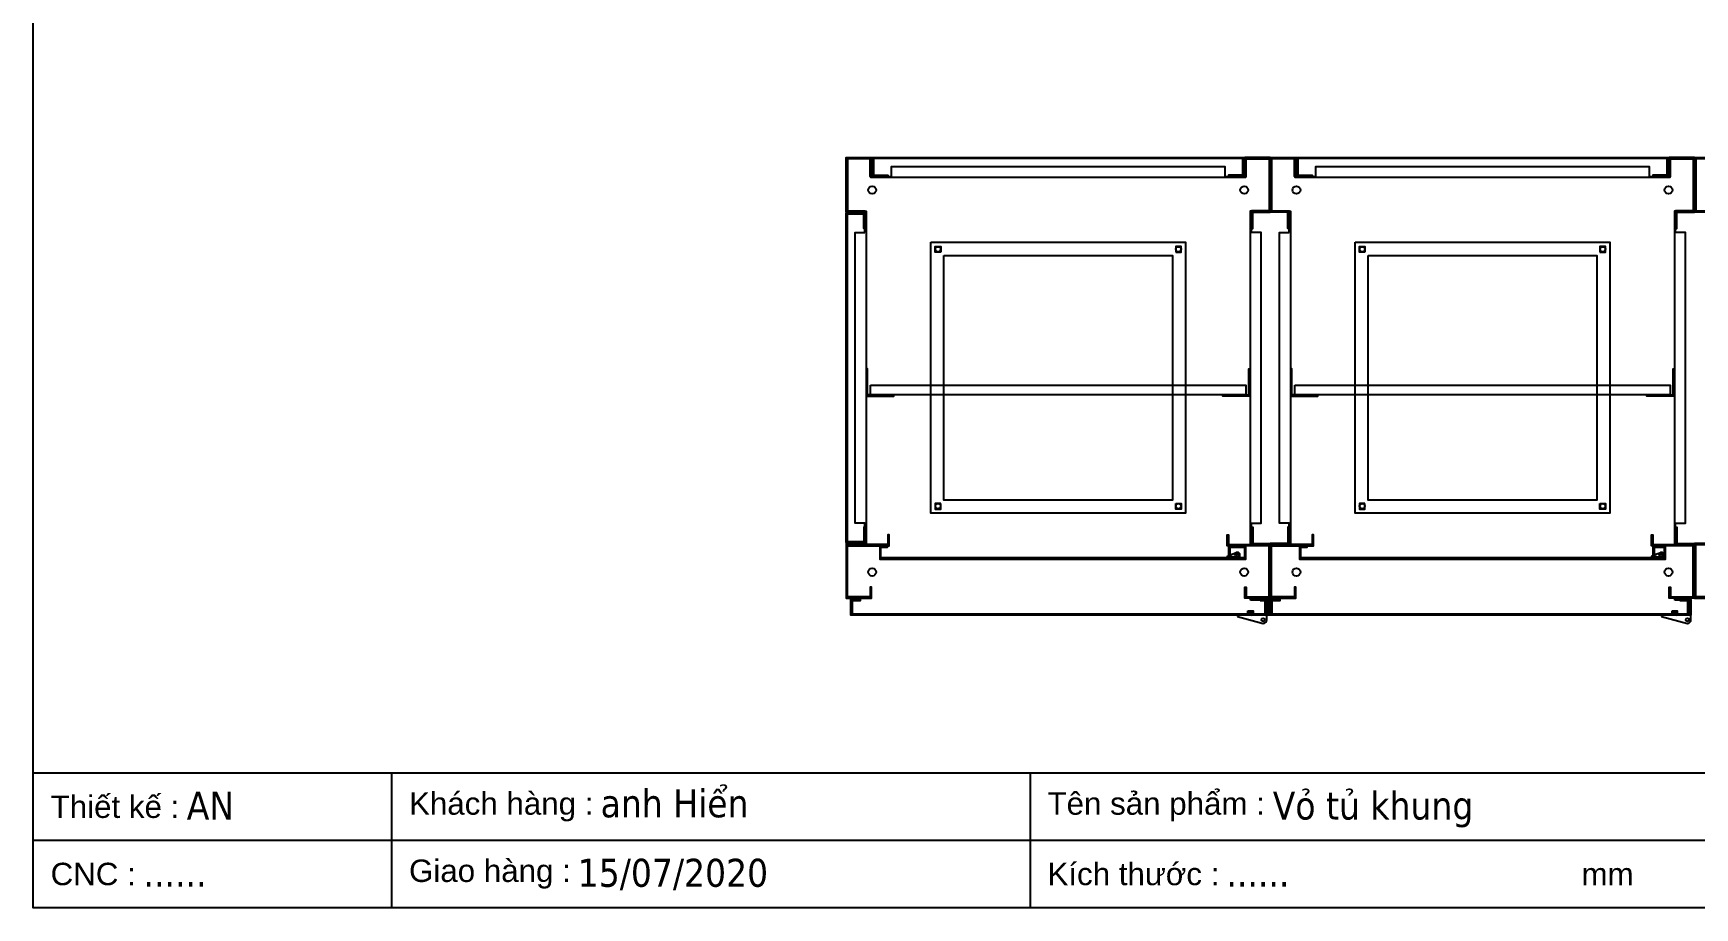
# Model space of a CAD drawing. Header units: millimetres. Extents: x 0 to 5097, y 0 to 3604.
# Drawn here: x 0 to 2546, y 0 to 1339 of the extents above; entities that cross this region are included whole.
import ezdxf
from ezdxf.enums import TextEntityAlignment as Align

# ---------------------------------------------------------------- set-up
doc = ezdxf.new("R2010")
doc.units = ezdxf.units.MM
doc.layers.add('Ghi chu', color=7, linetype='Continuous')
doc.styles.add('Arial', font='arial.ttf')
doc.styles.add('Tahoma (Input Text)', font='tahoma.ttf')

# ---------------------------------------------------------------- blocks, each defined once
blk = doc.blocks.new('HL044-2')
at = {"color": 1}
for p, q in [((0, -3), (0, 0)), ((0, 0), (23, 0)), ((4, -3), (4, 0)), ((10, -3), (10, 0)), ((-3, -19.5), (-3, -26)), ((-3, -19.5), (3, -20.1)), ((-3, -20.5), (3, -21.1)), ((-3, -21.5), (3, -22.1)), ((-3, -22.5), (3, -23.1)), ((-3, -23.5), (3, -24.1)), ((-3, -24.5), (3, -25.1)), ((22, -3), (0, -3)), ((3, -19.5), (3, -26)), ((22, -3), (22, -26)), ((25, -2), (25, -3)), ((25, -3), (25, -26)), ((25, -26), (-20, -26)), ((-20, -26), (-20, -28)), ((-20, -28), (19.5, -38.5)), ((-3, -25.5), (2.3, -26)), ((25, -33), (25, -26))]:
    blk.add_line(p, q, dxfattribs=at)
blk.add_lwpolyline([(-4, -19.5), (4, -19.5), (4, -26), (-4, -26)], close=True, dxfattribs=at)
blk.add_circle((19.5, -33), 2.5, dxfattribs=at)
for centre, radius, start, end in [((23, -2), 2, 0, 90), ((19.5, -33), 5.5, 270, 0)]:
    blk.add_arc(centre, radius, start, end, dxfattribs=at)
blk = doc.blocks.new('HL036-1-2')
at = {"layer": 'Ghi chu', "color": 1}
for p, q in [((-3, 17.8), (-18.9, 17.8)), ((-18.9, 15.8), (-18.9, 17.8)), ((-12.1, 15.8), (-18.9, 15.8)), ((-16.4, 1), (-16.4, 14)), ((-15.6, 15), (-3.9, 17.7)), ((0, 0), (-15.4, 0)), ((-14.4, 3), (-14.4, 11.9)), ((0, 2), (-13.4, 2)), ((-13.1, 12.8), (-4.3, 9.8)), ((-6.2, 2), (-6.2, 0)), ((-1.2, 2), (-1.2, 0)), ((0, 0), (0, 2))]:
    blk.add_line(p, q, dxfattribs=at)
for radius in [4.1, 2.1]:
    blk.add_circle((-3, 13.7), radius, dxfattribs=at)
for centre, start, end in [((-15.4, 14), 102.9616, 180), ((-15.4, 1), 180, 270), ((-13.4, 11.9), 71.3254, 180), ((-13.4, 3), 180, 270)]:
    blk.add_arc(centre, 1, start, end, dxfattribs=at)
blk = doc.blocks.new('khungtenAsean2')
at = {"color": 7}
for p, q in [((2970, -1980), (0, -1980)), ((320, -1980), (320, -2100)), ((890, -1980), (890, -2100)), ((2020, -2040), (0, -2040))]:
    blk.add_line(p, q, dxfattribs=at)
blk.add_lwpolyline([(0, 0), (2970, 0), (2970, -2100), (0, -2100)], close=True, dxfattribs=at)
at = {"color": 2, "char_height": 20, "width": 917.634, "attachment_point": 4, "style": 'Arial'}
for s, insert in [('  Thiết kế :', (0, -2010)), ('  Khách hàng :', (320, -2010)), ('  Tên sản phẩm :', (890, -2010)), ('  CNC :', (0, -2070)), ('  Giao hàng :', (320, -2070)), ('  Kích thước :', (890, -2070)), ('mm', (1382.3, -2070))]:
    blk.add_mtext(s, dxfattribs=dict(at, insert=insert))
at = {"color": 1, "style": 'Tahoma (Input Text)', "flags": 8}
for tag, p in [('#01', (137.1, -2021.3)), ('#03', (506.6, -2019.3)), ('#05', (1106.6, -2021.3)), ('#07', (1834.7, -2021.3)), ('#09', (2146.7, -2021.3)), ('#02', (98.5, -2081.3)), ('#04', (486.1, -2081.3)), ('#06', (1065.3, -2081.3)), ('#08', (1817.4, -2081.3)), ('#10', (2146.7, -2081.3))]:
    blk.add_attdef(tag, p, '', height=25, dxfattribs=at)
blk.add_attdef('#11', text='', height=25, dxfattribs=at).set_placement((2915, -2067.3), align=Align.CENTER)

msp = doc.modelspace()

# ---------------------------------------------------------------- linework, layer by layer
at = {"color": 7}
for points in [[(1309.3, 1120), (1282.3, 1120), (1282.3, 1147), (1247.3, 1147), (1247.3, 1067), (1274.3, 1067), (1274.3, 1040), (1272.3, 1040), (1272.3, 1065), (1245.3, 1065), (1245.3, 1149), (1284.3, 1149), (1284.3, 1122), (1309.3, 1122), (1309.3, 1120)], [(1831.3, 1120), (1858.3, 1120), (1858.3, 1147), (1893.3, 1147), (1893.3, 1067), (1866.3, 1067), (1866.3, 1040), (1868.3, 1040), (1868.3, 1065), (1895.3, 1065), (1895.3, 1149), (1856.3, 1149), (1856.3, 1122), (1831.3, 1122), (1831.3, 1120)], [(1959.3, 1120), (1932.3, 1120), (1932.3, 1147), (1897.3, 1147), (1897.3, 1067), (1924.3, 1067), (1924.3, 1040), (1922.3, 1040), (1922.3, 1065), (1895.3, 1065), (1895.3, 1149), (1934.3, 1149), (1934.3, 1122), (1959.3, 1122), (1959.3, 1120)], [(2481.3, 1120), (2508.3, 1120), (2508.3, 1147), (2543.3, 1147), (2543.3, 1067), (2516.3, 1067), (2516.3, 1040), (2518.3, 1040), (2518.3, 1065), (2545.3, 1065), (2545.3, 1149), (2506.3, 1149), (2506.3, 1122), (2481.3, 1122), (2481.3, 1120)], [(2609.3, 1120), (2582.3, 1120), (2582.3, 1147), (2547.3, 1147), (2547.3, 1067), (2574.3, 1067), (2574.3, 1040), (2572.3, 1040), (2572.3, 1065), (2545.3, 1065), (2545.3, 1149), (2584.3, 1149), (2584.3, 1122), (2609.3, 1122), (2609.3, 1120)], [(1879.8, 470), (1879.8, 472), (1893.8, 472), (1893.8, 448), (1252.8, 448), (1252.8, 472), (1266.8, 472), (1266.8, 470), (1254.8, 470), (1254.8, 450), (1891.8, 450), (1891.8, 470), (1879.8, 470)], [(2522.8, 470), (2522.8, 472), (2536.8, 472), (2536.8, 448), (1895.8, 448), (1895.8, 472), (1909.8, 472), (1909.8, 470), (1897.8, 470), (1897.8, 450), (2534.8, 450), (2534.8, 470), (2522.8, 470)]]:
    msp.add_lwpolyline(points, dxfattribs=at)
for points in [[(1853.3, 1122), (1853.3, 1147.5), (1287.3, 1147.5), (1287.3, 1122), (1285.8, 1122), (1285.8, 1149), (1854.8, 1149), (1854.8, 1122)], [(2503.3, 1122), (2503.3, 1147.5), (1937.3, 1147.5), (1937.3, 1122), (1935.8, 1122), (1935.8, 1149), (2504.8, 1149), (2504.8, 1122)], [(1272.3, 1062), (1246.8, 1062), (1246.8, 561), (1272.3, 561), (1272.3, 559.5), (1245.3, 559.5), (1245.3, 1063.5), (1272.3, 1063.5)], [(1375.3, 1019), (1765.3, 1019), (1765.3, 604), (1375.3, 604)], [(2025.3, 1019), (2415.3, 1019), (2415.3, 604), (2025.3, 604)], [(1272.3, 558), (1245.3, 558), (1245.3, 474), (1284.3, 474), (1284.3, 491), (1282.3, 491), (1282.3, 476), (1247.3, 476), (1247.3, 556), (1274.3, 556), (1274.3, 583), (1272.3, 583)], [(1309.3, 556), (1247.3, 556), (1247.3, 554), (1311.3, 554), (1311.3, 571), (1309.3, 571)], [(1831.3, 556), (1893.3, 556), (1893.3, 554), (1829.3, 554), (1829.3, 571), (1831.3, 571)], [(1868.3, 558), (1895.3, 558), (1895.3, 474), (1856.3, 474), (1856.3, 491), (1858.3, 491), (1858.3, 476), (1893.3, 476), (1893.3, 556), (1866.3, 556), (1866.3, 583), (1868.3, 583)], [(1922.3, 558), (1895.3, 558), (1895.3, 474), (1934.3, 474), (1934.3, 491), (1932.3, 491), (1932.3, 476), (1897.3, 476), (1897.3, 556), (1924.3, 556), (1924.3, 583), (1922.3, 583)], [(1959.3, 556), (1897.3, 556), (1897.3, 554), (1961.3, 554), (1961.3, 571), (1959.3, 571)], [(2481.3, 556), (2543.3, 556), (2543.3, 554), (2479.3, 554), (2479.3, 571), (2481.3, 571)], [(2518.3, 558), (2545.3, 558), (2545.3, 474), (2506.3, 474), (2506.3, 491), (2508.3, 491), (2508.3, 476), (2543.3, 476), (2543.3, 556), (2516.3, 556), (2516.3, 583), (2518.3, 583)], [(2572.3, 558), (2545.3, 558), (2545.3, 474), (2584.3, 474), (2584.3, 491), (2582.3, 491), (2582.3, 476), (2547.3, 476), (2547.3, 556), (2574.3, 556), (2574.3, 583), (2572.3, 583)]]:
    msp.add_lwpolyline(points, close=True, dxfattribs=at)
at = {"color": 253}
for points in [[(1825.8, 1120), (1857.3, 1120), (1857.3, 1118), (1283.3, 1118), (1283.3, 1120), (1314.8, 1120), (1314.8, 1135), (1825.8, 1135), (1825.8, 1120)], [(2475.8, 1120), (2507.3, 1120), (2507.3, 1118), (1933.3, 1118), (1933.3, 1120), (1964.8, 1120), (1964.8, 1135), (2475.8, 1135), (2475.8, 1120)], [(1274.3, 1034), (1274.3, 1066.5), (1276.3, 1066.5), (1276.3, 556.5), (1274.3, 556.5), (1274.3, 589), (1259.3, 589), (1259.3, 1034), (1274.3, 1034)], [(1866.3, 1034), (1866.3, 1066.5), (1864.3, 1066.5), (1864.3, 556.5), (1866.3, 556.5), (1866.3, 589), (1881.3, 589), (1881.3, 1034), (1866.3, 1034)], [(1924.3, 1034), (1924.3, 1066.5), (1926.3, 1066.5), (1926.3, 556.5), (1924.3, 556.5), (1924.3, 589), (1909.3, 589), (1909.3, 1034), (1924.3, 1034)], [(2516.3, 1034), (2516.3, 1066.5), (2514.3, 1066.5), (2514.3, 556.5), (2516.3, 556.5), (2516.3, 589), (2531.3, 589), (2531.3, 1034), (2516.3, 1034)]]:
    msp.add_lwpolyline(points, dxfattribs=at)
at = {"color": 2}
for points in [[(1390.3, 1004), (1381.8, 1004), (1381.8, 1012.5), (1390.3, 1012.5)], [(1395.3, 999), (1745.3, 999), (1745.3, 624), (1395.3, 624)], [(1750.3, 1004), (1758.8, 1004), (1758.8, 1012.5), (1750.3, 1012.5)], [(2040.3, 1004), (2031.8, 1004), (2031.8, 1012.5), (2040.3, 1012.5)], [(2045.3, 999), (2395.3, 999), (2395.3, 624), (2045.3, 624)], [(2400.3, 1004), (2408.8, 1004), (2408.8, 1012.5), (2400.3, 1012.5)], [(1390.3, 619), (1381.8, 619), (1381.8, 610.5), (1390.3, 610.5)], [(1750.3, 619), (1758.8, 619), (1758.8, 610.5), (1750.3, 610.5)], [(2040.3, 619), (2031.8, 619), (2031.8, 610.5), (2040.3, 610.5)], [(2400.3, 619), (2408.8, 619), (2408.8, 610.5), (2400.3, 610.5)]]:
    msp.add_lwpolyline(points, close=True, dxfattribs=at)
at = {"color": 253}
for points in [[(1318.3, 785.3), (1278.3, 785.3), (1278.3, 825.3), (1276.3, 825.3), (1276.3, 783.3), (1318.3, 783.3)], [(1822.3, 785.3), (1862.3, 785.3), (1862.3, 825.3), (1864.3, 825.3), (1864.3, 783.3), (1822.3, 783.3)], [(1968.3, 785.3), (1928.3, 785.3), (1928.3, 825.3), (1926.3, 825.3), (1926.3, 783.3), (1968.3, 783.3)], [(2472.3, 785.3), (2512.3, 785.3), (2512.3, 825.3), (2514.3, 825.3), (2514.3, 783.3), (2472.3, 783.3)], [(1282.8, 800.3), (1857.8, 800.3), (1857.8, 785.3), (1282.8, 785.3)], [(1932.8, 800.3), (2507.8, 800.3), (2507.8, 785.3), (1932.8, 785.3)]]:
    msp.add_lwpolyline(points, close=True, dxfattribs=at)
at = {"color": 6}
for points in [[(1845.8, 554), (1845.8, 552), (1855.8, 552), (1855.8, 536), (1298.8, 536), (1298.8, 552), (1308.8, 552), (1308.8, 554), (1296.8, 554), (1296.8, 534), (1857.8, 534), (1857.8, 554), (1845.8, 554)], [(2488.8, 554), (2488.8, 552), (2498.8, 552), (2498.8, 536), (1941.8, 536), (1941.8, 552), (1951.8, 552), (1951.8, 554), (1939.8, 554), (1939.8, 534), (2500.8, 534), (2500.8, 554), (2488.8, 554)]]:
    msp.add_lwpolyline(points, dxfattribs=at)
at = {"color": 2}
for centre in [(1285.3, 1099), (1855.3, 1099), (1935.3, 1099), (2505.3, 1099), (1285.3, 514), (1855.3, 514), (1935.3, 514), (2505.3, 514)]:
    msp.add_circle(centre, 6, dxfattribs=at)
at = {"color": 7}
for centre in [(1386.1, 1008.3), (1754.6, 1008.3), (2036.1, 1008.3), (2404.6, 1008.3), (1386.1, 614.8), (1754.6, 614.8), (2036.1, 614.8), (2404.6, 614.8)]:
    msp.add_circle(centre, 4, dxfattribs=at)

# ---------------------------------------------------------------- block references
ref = msp.add_blockref('khungtenAsean2', (0, 3603.6), dxfattribs=dict(at, xscale=1.716000000000349, yscale=1.716000000000349, zscale=1.716000000000349))
ref.add_attrib('#06', '......', (1828.1, 32.1), dxfattribs={"color": 1, "height": 42.9, "style": 'Tahoma (Input Text)'})
ref.add_attrib('#05', 'Vỏ tủ khung', (1899, 135.1), dxfattribs={"color": 1, "height": 42.9, "style": 'Tahoma (Input Text)'})
ref.add_attrib('#04', '15/07/2020', (834.2, 32.1), dxfattribs={"color": 1, "height": 42.9, "style": 'Tahoma (Input Text)'})
ref.add_attrib('#03', 'anh Hiển', (869.3, 138.5), dxfattribs={"color": 1, "height": 42.9, "style": 'Tahoma (Input Text)'})
ref.add_attrib('#02', '......', (169, 32.1), dxfattribs={"color": 1, "height": 42.9, "style": 'Tahoma (Input Text)'})
ref.add_attrib('#01', 'AN', (235.2, 135.1), dxfattribs={"color": 1, "height": 42.9, "style": 'Tahoma (Input Text)'})
at = {"color": 7, "xscale": -1, "rotation": 180}
for p in [(1847.7, 553.8), (2497.7, 553.8)]:
    msp.add_blockref('HL036-1-2', p, dxfattribs=at)
at = {"color": 7}
for p in [(1864.8, 474), (2514.8, 474)]:
    msp.add_blockref('HL044-2', p, dxfattribs=at)

doc.saveas('drawing.dxf')
